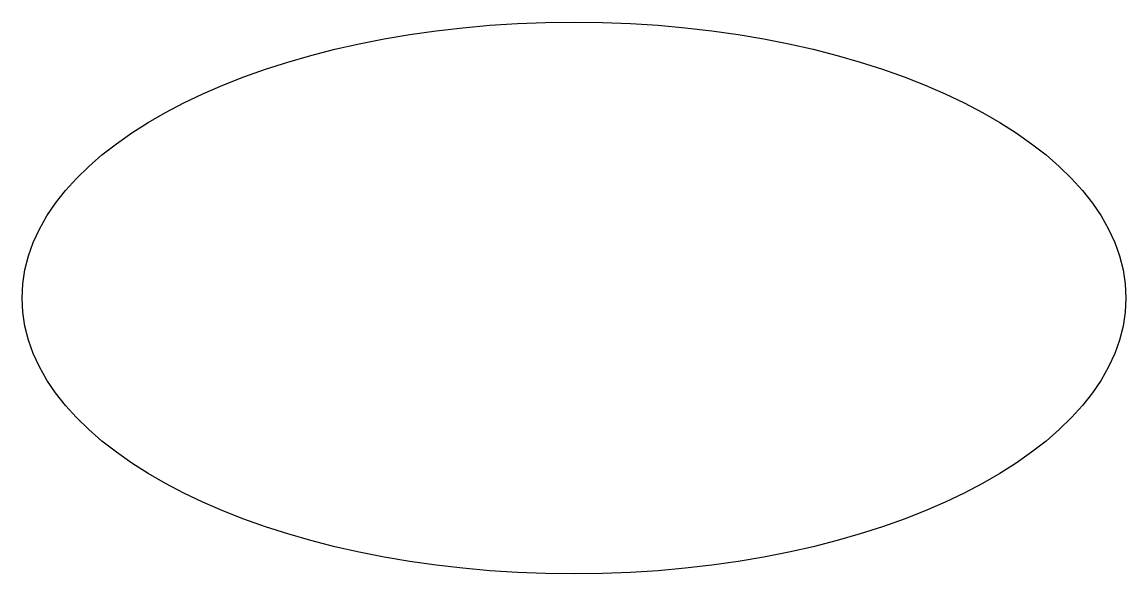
# Model space of a CAD drawing. Header units: metres. Extents: x 422580 to 422620, y 4448090 to 4448110.
import ezdxf

# ---------------------------------------------------------------- set-up
doc = ezdxf.new("R2010")
doc.units = ezdxf.units.M

msp = doc.modelspace()

# ---------------------------------------------------------------- linework, layer by layer
at = {"layer": 'ELIPSLER'}
msp.add_ellipse((422600, 4448100), major_axis=(20, 0), ratio=0.5, dxfattribs=at)

doc.saveas('drawing.dxf')
